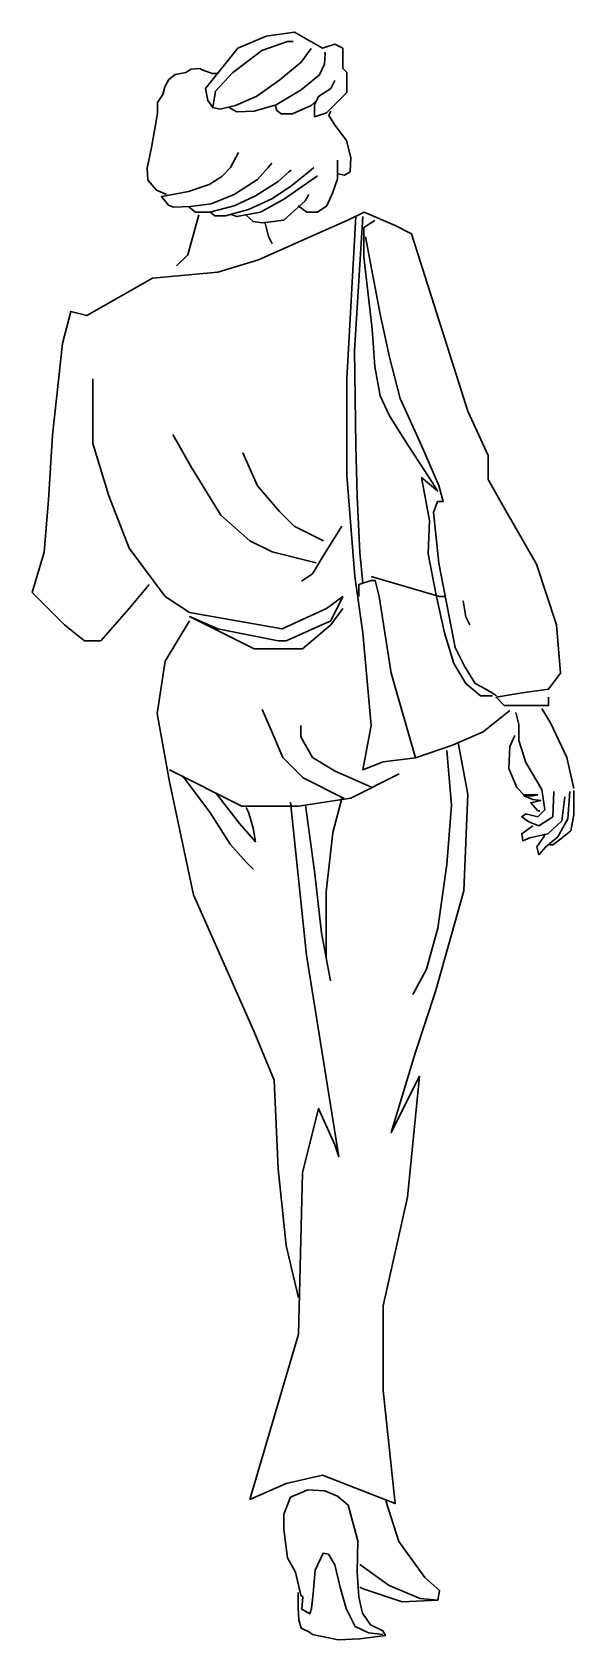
# Model space of a CAD drawing. Header units: millimetres. Extents: x -37049 to 129367, y 25385 to 90033.
# Drawn here: x 23433 to 23985, y 40590 to 42228 of the extents above; entities that cross this region are included whole.
import ezdxf

# ---------------------------------------------------------------- set-up
doc = ezdxf.new("R2010")
doc.units = ezdxf.units.MM
doc.header["$MEASUREMENT"] = 0
doc.layers.add('NNGUOI', color=2, linetype='Continuous', lineweight=30)

# ---------------------------------------------------------------- blocks, each defined once
blk = doc.blocks.new('NGUOI6')
for points in [[(-297.2, 3554.8), (-223.3, 3647.1), (-158.7, 3674.8), (-94.1, 3684), (-29.5, 3647.1), (-1.8, 3656.3), (16.6, 3647.1), (16.6, 3619.4), (16.6, 3601), (25.8, 3591.7), (25.8, 3582.5), (25.8, 3545.6), (-20.3, 3499.5), (-48, 3490.3), (-48, 3517.9), (-38.8, 3536.4), (-11.1, 3554.8), (-1.8, 3573.3)], [(-297.2, 3554.8), (-292.4, 3527.6), (-281, 3511.3), (-274.5, 3548.8), (-235.4, 3591.2), (-168.5, 3641.7), (-109.9, 3662.9), (-96.8, 3662.9)], [(-281, 3511.3), (-264.7, 3508.1), (-228.9, 3516.2), (-180, 3537.4), (-127.8, 3574.9), (-78.9, 3615.6), (-56.1, 3646.6)], [(-243.5, 3511.3), (-225.6, 3501.6), (-186.5, 3503.2), (-135.9, 3517.9), (-78.9, 3552.1), (-36.5, 3586.3), (-25.1, 3610.7), (-23.5, 3635.2), (-25.1, 3638.4)], [(-387, 3312.6), (-409.8, 3322.4), (-429.3, 3345.2), (-431, 3372.9), (-421.2, 3420.1), (-413, 3467.4), (-407.1, 3498.3), (-407.1, 3522.8), (-395.1, 3541.1), (-390.2, 3559), (-381.5, 3575.3), (-366.9, 3586.7), (-342.8, 3591.6), (-330.3, 3599.3), (-310.8, 3600.9), (-305.5, 3597.7), (-282.6, 3589.5), (-270.1, 3589.1)], [(-137.6, 3514.6), (-134.3, 3504.8), (-124.5, 3496.7), (-98.5, 3496.7), (-56.1, 3516.2), (-41.4, 3529.3)], [(5.9, 3359.8), (20.5, 3356.6), (33.6, 3364.7), (35.2, 3397.3), (25.4, 3436.4), (-0.7, 3470.6), (-15.3, 3493.4), (-10.4, 3503.2)], [(-222.3, 3408.7), (-240.3, 3374.5), (-259.8, 3353.3), (-289.2, 3335.4), (-336.4, 3319.1), (-380.4, 3311), (-398.4, 3307.7), (-382.1, 3288.2), (-370.7, 3283.3), (-331.5, 3284.9), (-284.3, 3291.4), (-232.1, 3312.6), (-178.3, 3346.8), (-153.9, 3374.5), (-145.7, 3384.3)], [(-85.4, 3286.5), (-65.9, 3271.9), (-41.4, 3271.9), (-20.2, 3286.5), (-7.2, 3315.9), (4.2, 3348.4), (4.2, 3366.4), (4.2, 3390.8)], [(-334.8, 3283.3), (-320.1, 3271.9), (-287.5, 3271.9), (-232.1, 3286.5), (-183.2, 3309.3), (-131.1, 3341.9), (-106.6, 3364.7), (-101.7, 3368)], [(-285.9, 3271.9), (-276.1, 3263.7), (-251.7, 3263.7), (-199.5, 3278.4), (-145.7, 3302.8), (-103.4, 3330.5), (-61, 3364.7), (-49.6, 3374.5)], [(-238.6, 3267), (-225.6, 3262.1), (-171.8, 3271.9), (-116.4, 3302.8), (-41.4, 3355)], [(-204.4, 3265.4), (-188.1, 3250.7), (-166.9, 3247.4), (-118, 3254), (-69.1, 3297.9), (-61, 3312.6)], [(-569, 3035.7), (-418.8, 3121.3), (-269.5, 3134.7), (-176.4, 3163.2), (-28.7, 3228.6), (28.4, 3253.8), (65.3, 3272.2), (136.6, 3241.2), (173.5, 3222.7), (302.7, 2816.8), (348.9, 2715.4), (348.9, 2660), (385.8, 2595.5), (459.6, 2466.3), (505.8, 2327.9), (515, 2217.2), (487.3, 2180.3), (422.7, 2171.1), (367.3, 2161.9), (385.8, 2143.4), (450.4, 2143.4), (487.3, 2143.4), (487.3, 2161.9)], [(-313.1, 3266.3), (-338.3, 3174.1), (-363.5, 3148.9)], [(-162.1, 3249.6), (-153.7, 3216), (-145.3, 3199.3)], [(46.8, 3263), (25.8, 2890.6), (25.8, 2669.3), (44.3, 2438.6), (62.8, 2309.5), (81.2, 2097.3), (62.8, 1995.8), (108.9, 2014.3), (182.8, 2023.5), (127.4, 2217.2), (99.7, 2392.5), (90.5, 2429.4), (81.2, 2429.4), (53.5, 2420.2), (53.5, 2392.5)], [(62.1, 3261.8), (43.7, 2955.6), (46.7, 2738.2), (49.8, 2621.8), (55.9, 2493.2), (62.1, 2422.8)], [(89.6, 3252.7), (65.1, 3237.3), (65.1, 3170), (83.5, 3004.6), (89.6, 2918.9), (101.9, 2851.5), (123.3, 2805.6), (166.2, 2738.2), (218.3, 2658.6), (233.6, 2634.1), (196.9, 2664.7), (215.3, 2566.7), (212.2, 2490.1), (230.6, 2395.2), (249, 2309.5), (270.4, 2239), (298, 2193.1), (331.7, 2165.5), (359.3, 2165.5)], [(68.2, 3215.9), (101.9, 3038.3), (123.3, 2940.3), (147.9, 2845.4), (196.9, 2738.2), (236.7, 2646.3), (245.9, 2609.6), (233.6, 2609.6), (224.5, 2585.1), (236.7, 2468.7), (273.5, 2275.8), (294.9, 2232.9), (319.4, 2193.1), (343.9, 2180.8), (359.3, 2171.6), (368.5, 2165.5)], [(-569, 3035.7), (-606, 3045), (-624.4, 2971.2), (-647.9, 2761.5), (-657.1, 2613.9), (-666.4, 2494), (-694, 2401.7), (-620.2, 2327.9), (-574.1, 2291), (-537.1, 2291), (-472.5, 2364.8), (-426.4, 2420.2)], [(-555.6, 2890.6), (-555.6, 2743), (-518.7, 2623.1), (-472.5, 2503.2), (-389.5, 2392.5), (-334.1, 2355.6), (-121.8, 2318.7), (-20.3, 2364.8), (16.6, 2392.5), (-11.1, 2337.2), (-112.6, 2291), (-131.1, 2291), (-269.5, 2318.7), (-334.1, 2346.4), (-186.4, 2272.6), (-75.7, 2272.6), (-11.1, 2327.9), (16.6, 2364.8)], [(-44.6, 2469.7), (-145.3, 2494.8), (-195.7, 2520), (-262.8, 2578.7), (-329.9, 2687.7), (-371.9, 2763.2)], [(-27.8, 2520), (-95, 2553.5), (-128.5, 2587.1), (-178.9, 2645.8), (-212.4, 2721.2)], [(14.1, 2553.5), (-27.8, 2486.4), (-53, 2444.5), (-78.2, 2427.7)], [(81.2, 2438.6), (238.1, 2392.5), (251.2, 2392.5)], [(291.9, 2382.9), (298, 2346.2), (307.2, 2327.8)], [(-334.1, 2337.2), (-389.5, 2244.9), (-407.9, 2125), (-380.2, 1968.2), (-324.9, 1709.9), (-186.4, 1396.2), (-140.3, 1285.5), (-131.1, 1082.6), (-112.6, 907.3), (-84.9, 787.4)], [(471.9, 2136.2), (492.6, 2101.8), (529.3, 2023.9), (545.3, 1952.8)], [(20, 1930.4), (-73.9, 1977.3), (-120.8, 2024.2), (-152.1, 2097.2), (-167.8, 2133.7)], [(82.6, 1956.5), (-0.8, 1993), (-53, 2024.2), (-79.1, 2071.2), (-79.1, 2097.2)], [(182.8, 2023.5), (267.3, 2052.2), (337.8, 2082.8), (399.1, 2131.8)], [(412.3, 2127), (419.2, 2099.5), (419.2, 2062.8), (435.2, 2012.4), (471.9, 1950.5), (478.8, 1904.6), (462.7, 1888.6), (435.2, 1895.5), (426, 1888.6), (442.1, 1877.1), (465, 1867.9), (497.2, 1888.6), (499.4, 1945.9)], [(410, 2074.3), (398.5, 2049.1), (396.2, 1998.6), (414.6, 1955.1), (430.6, 1939), (462.7, 1939), (451.3, 1936.7), (430.6, 1936.7), (451.3, 1927.6), (469.6, 1925.3), (446.7, 1920.7), (462.7, 1902.3), (467.3, 1902.3)], [(280.7, 2058), (302.7, 1940.5), (293.5, 1719.1), (228.9, 1488.5), (182.8, 1350.1), (127.4, 1165.6), (192, 1294.8), (164.3, 1018), (108.9, 768.9), (108.9, 575.2), (136.6, 316.9), (-29.5, 381.5), (-112.6, 363), (-195.7, 326.1), (-84.9, 704.4), (-75.7, 1073.4), (-38.8, 1221), (-1.8, 1137.9), (7.4, 1110.3), (-66.4, 1571.5), (-103.4, 1922)], [(254.8, 2039.9), (265.2, 1914.8), (254.8, 1779.2), (233.9, 1633.2), (207.8, 1539.4), (176.5, 1482)], [(-380.2, 1995.8), (-214.1, 1912.8), (-84.9, 1912.8), (35.1, 1931.3), (145.8, 1986.6)], [(-350.3, 1982.5), (-287.7, 1899.1), (-240.8, 1826.1), (-204.3, 1784.4), (-188.6, 1768.8)], [(-272.1, 1940.8), (-219.9, 1873), (-183.4, 1831.3), (-188.6, 1862.6), (-199.1, 1899.1), (-204.3, 1909.5)], [(-68.6, 1914.8), (-47.8, 1763.6), (-32.1, 1622.8), (-11.3, 1513.3)], [(-21.7, 1565.4), (-21.7, 1716.6), (-6, 1852.2), (14.8, 1930.4)], [(524.7, 1934.4), (517.8, 1879.4), (485.7, 1849.6), (444.4, 1840.4), (428.3, 1833.5), (426, 1849.6), (451.3, 1867.9)], [(536.1, 1945.9), (531.6, 1884), (508.6, 1842.7), (481.1, 1819.8), (465, 1801.4), (460.4, 1819.8), (476.5, 1842.7), (478.8, 1849.6)], [(545.3, 1948.2), (545.3, 1893.2), (538.4, 1856.5), (515.5, 1838.1), (497.2, 1824.4), (490.3, 1824.4)], [(-103.4, 331.2), (-118.3, 292.8), (-118.3, 258), (-110.1, 192.7), (-91.8, 160), (-79.5, 107), (-75.1, 103.4), (-77.1, 74.8), (-58.8, 64.6), (-54.7, 76.8), (-50.9, 111), (-46.8, 164.1), (-28.4, 202.9), (-16.2, 200.9), (-1.9, 176.4), (10.4, 125.3), (24.7, 76.3), (45.1, 35.5), (75.7, 21.2), (108.4, 17.1)], [(-103.4, 331.2), (-63.2, 347.9), (-24.3, 345.8), (4.3, 333.6), (28.8, 313.2), (51.2, 231.5), (49.2, 160), (53.3, 102.9), (61.4, 66.1), (79.8, 39.6), (108.4, 25.3), (114.6, 15.1), (55.3, 6.9), (6.3, 4.9), (-52.9, 17.1), (-61.1, 23.3)], [(55.7, 177.6), (122.7, 129.2), (193.5, 99.5), (234.4, 95.7), (238.2, 118.1), (204.7, 147.8), (145.1, 229.7), (115.3, 322.8)], [(-85.7, 112.9), (-85.7, 78.4), (-84, 50.7), (-78.8, 31.7), (-61.1, 23.3)], [(234.4, 95.7), (152.5, 92), (63.1, 121.8), (55.7, 125.5)]]:
    blk.add_lwpolyline(points)

msp = doc.modelspace()

# ---------------------------------------------------------------- block references
at = {"layer": 'NNGUOI', "xscale": 0.4452054794528522, "yscale": 0.4452054794528522, "zscale": 0.4452054794520548}
msp.add_blockref('NGUOI6', (23742.1, 40587.6), dxfattribs=at)

doc.saveas('drawing.dxf')
